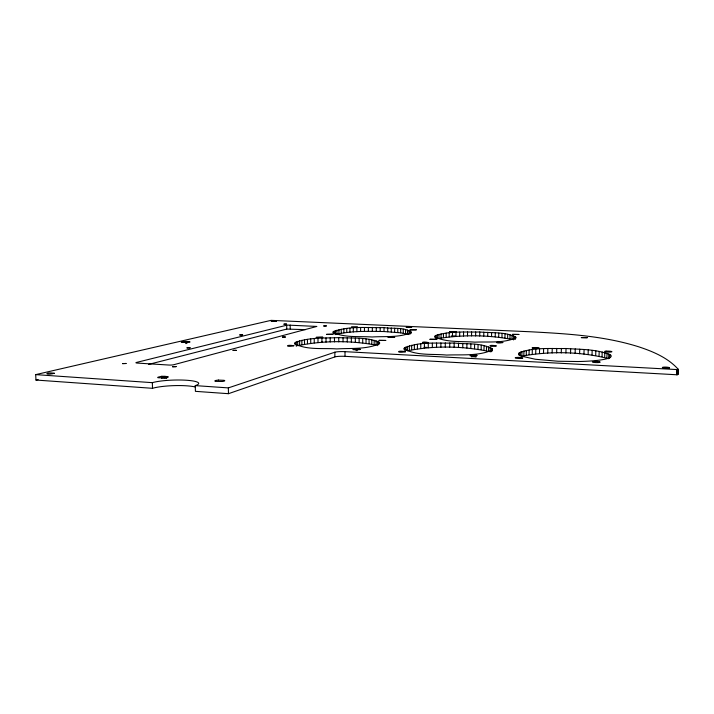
<?xml version="1.0" encoding="UTF-8"?>
<svg xmlns="http://www.w3.org/2000/svg" width="714" height="714" viewBox="0 0 714 714"><rect width="100%" height="100%" fill="white"/><g stroke="black" fill="none" stroke-linecap="round" stroke-linejoin="round"><path stroke-width="1.07" d="M409.051 330.528L409.033 334.563L400.661 332.84L384.007 331.537L384.007 327.592C367.219 328.056 348.655 325.468 333.001 332.01L333.054 332.51C344.978 337.936 359.231 336.124 372.11 336.981C385.024 336.133 399.278 337.892 411.273 332.501C404.793 326.726 392.513 329.038 384.007 327.592M387.711 331.707L387.72 327.762M391.272 331.93L391.272 327.976M394.637 332.188L394.646 328.235M397.778 332.501L397.787 328.529M400.661 332.84L400.67 328.868M403.258 333.224L403.267 329.243M404.24 349.958L404.249 348.129C419.457 341.096 437.727 343.648 454.166 342.997C466.59 344.541 481.843 342.202 492.473 349.342L492.258 349.985C478.246 356.357 461.699 354.412 446.571 355.063C432.702 353.689 416.378 356.018 404.133 348.762L404.249 348.129M404.829 350.235L404.838 347.504M405.534 333.643L405.552 329.645M405.882 350.52L405.9 346.897M407.399 346.317L407.391 350.833C433.942 345.514 462.029 345.951 488.537 351.368L488.599 346.852M407.471 334.09L407.48 330.073M409.318 350.262L409.336 345.772M410.211 334.036L410.22 331.01M410.987 333.527L410.996 331.501M411.648 349.735L411.666 345.255M414.352 349.244L414.379 344.782M417.404 348.807L417.431 344.353M420.76 348.414L420.787 343.978M424.393 348.075L424.419 343.648M428.257 347.798L428.284 343.38M432.318 347.575L432.354 343.166M435.21 337.883L435.228 335.785C449.329 330.734 464.993 332.322 479.763 331.983C491.607 333.268 505.405 331.394 515.963 337.365L515.856 337.901C503.236 343.407 488.394 341.551 474.828 342.158C461.655 341.051 446.857 342.827 434.817 336.847L435.228 335.785M436.058 338.4L436.084 335.277M436.54 347.415L436.566 343.006M437.316 338.936L437.352 334.786M439.021 334.322L438.985 338.463C463.038 334.643 488.028 334.893 511.965 339.418L512.036 335.259M440.868 347.316L440.904 342.916M441.038 338.008L441.073 333.884M443.439 337.597L443.474 333.483M445.268 347.281L445.313 342.881M446.161 337.222L446.196 333.126M449.177 336.892L449.213 332.804M449.704 347.307L449.749 342.907M452.453 336.606L452.498 332.528M454.122 347.406L454.166 342.997M455.96 336.374L456.005 332.296M458.486 347.557L458.531 343.148M459.664 336.187L459.709 332.117M462.752 347.772L462.806 343.363M463.52 336.053L463.564 331.983M466.876 348.048L466.929 343.63M467.491 335.973L467.536 331.912M470.821 348.378L470.874 343.952M471.535 335.937L471.588 331.885M471.561 356.92L471.579 355.019C487.448 355.349 464.011 356.973 471.579 355.019M472.454 356.884L472.481 354.974M473.418 356.875L473.444 354.974M474.373 356.911L474.399 355.001M474.542 348.762L474.596 344.327M475.265 356.973L475.283 355.072M475.622 335.964L475.676 331.903M476.024 357.071L476.051 355.161M478.005 349.2L478.059 344.746M479.71 336.044L479.763 331.983M481.165 349.681L481.227 345.219M483.753 336.178L483.806 332.108M483.994 350.208L484.065 345.728M486.466 350.77L486.529 346.272M487.707 336.365L487.769 332.296M490.188 351.984L490.25 347.45M491.544 336.597L491.616 332.519M491.411 351.716L491.464 348.075M491.973 351.279L492.017 348.539M492.178 350.538L492.205 348.709M495.23 336.883L495.293 332.795M498.711 337.204L498.783 333.117M501.96 337.579L502.031 333.474M504.941 337.99L505.012 333.875M507.627 338.436L507.699 334.304M509.974 338.909L510.046 334.768M513.571 339.935L513.643 335.767M514.785 339.436L514.848 336.285M515.383 338.784L515.428 336.687M515.588 338.927L515.624 336.821M519.248 355.536L519.301 352.716C534.027 347.12 550.53 348.825 566.024 348.503C580.732 349.503 596.235 349.057 610.095 354.653A46.339 6.497 1.4 0 1 578.063 361.525L558.018 361.239L535.339 359.258L521.3 356.116L518.989 354.733L518.596 354.046L519.301 352.716M520.319 355.831L520.39 352.091M521.943 351.493L521.845 356.152C550.298 350.985 580.607 351.458 608.649 358.696L608.801 353.974M523.844 355.581L523.933 350.94M526.254 355.054L526.352 350.431M529.056 354.581L529.154 349.967M532.225 354.162L532.323 349.565M535.705 353.796L535.803 349.208M539.481 353.492L539.588 348.914M543.506 353.252L543.613 348.682M547.736 353.082L547.843 348.521M552.136 352.975L552.243 348.414M556.661 352.939L556.768 348.378M561.266 352.966L561.382 348.405M565.907 353.064L566.024 348.503M570.54 353.234L570.664 348.664M575.118 353.466L575.243 348.896M579.607 353.76L579.732 349.182M583.945 354.117L584.079 349.53M588.104 354.528L588.238 349.931M592.031 355.001L592.165 350.387M595.69 355.518L595.833 350.895M599.046 356.09L599.189 351.44M602.045 356.697L602.197 352.029M604.669 357.33L604.82 352.654M606.882 358L607.025 353.296M609.64 358.267L609.765 354.474M195.261 385.614L195.413 391.343L228.471 393.691L335.321 356.759A8.282 1.214 -0.3 0 1 345.023 356.34L676.702 374.761L676.926 369.566L344.996 351.663A8.282 1.178 -0.3 0 0 335.294 352.064L228.346 387.898L195.261 385.614A25.249 4.15 -1.9 0 0 186.765 380.267A25.249 4.15 -1.9 0 0 152.341 382.659L35.7 374.627L35.968 380.044L152.519 388.309A25.222 4.275 -2 0 1 194.993 386.917M676.756 374.716L677.122 369.504C677.488 369.45 677.907 369.495 678.246 369.299C667.885 357.776 653.185 351.583 638.709 346.808C603.776 335.812 566.791 333.715 530.448 331.769L271.097 320.354L35.7 374.627M676.899 374.698L677.515 369.468M677.291 374.663L677.613 369.459M677.399 374.645L677.791 369.441M677.488 374.636L677.925 369.415M677.648 374.618L678.104 369.37M677.943 374.529L678.246 369.299L677.764 374.591M295.239 342.488L294.561 343.675C306.993 350.369 322.996 347.879 336.821 348.932C350.967 348.013 366.505 349.664 379.616 343.63L379.58 342.452C367.014 336.803 352.252 338.436 338.748 337.624C324.281 338.284 308.948 337.222 295.239 342.488L295.266 344.692M376.135 340.783L376.144 345.121C350.431 340.417 323.38 340.444 297.765 345.719L297.711 341.354M384.007 331.537C367.808 331.287 351.243 330.725 335.401 334.58L335.375 330.546M148.548 364.426L286.742 329.092L305.521 329.636M286.689 325.218L136.499 362.435A3.508 0.5 -1.9 0 0 137.481 363.096L168.834 365.041A3.525 0.518 -1.7 0 0 173.698 364.738L316.855 326.441L287.572 325.093L286.689 325.218L286.742 329.092M35.968 380.044L38.128 379.527M322.549 341.694L321.478 341.881M161.748 376.314C145.924 379.357 182.632 376.93 161.748 376.314L161.81 378.5M455.086 335.937L451.275 335.955M356.161 348.834C344.005 350.342 370.432 349.735 356.161 348.834L356.17 350.672M426.66 347.352L424.062 347.361M185.702 341.417C170.396 342.97 200.795 342.372 185.702 341.417L185.765 343.604M152.341 382.659L152.519 388.309M166.549 376.394L166.621 378.581M165.541 376.296L165.603 378.474M164.345 376.251L164.416 378.429M163.051 376.26L163.122 378.438M186.738 341.408L186.8 343.604M228.346 387.898L228.471 393.691M296.256 341.908L296.31 346.299M290.179 325.048L290.232 328.913M307.439 339.391L307.484 343.693M304.476 339.828L304.53 344.148M301.852 340.301L301.897 344.639M299.585 340.81L299.639 345.165M317.98 338.338L318.016 342.613M314.222 338.641L314.267 342.925M310.697 338.989L310.742 343.282M330.198 337.74L330.234 341.997M326.003 337.883L326.039 342.149M321.916 338.088L321.952 342.354M343.853 328.877L343.871 332.858M343.023 337.651L343.05 341.899M341.23 329.243L341.256 333.242M338.927 329.654L338.945 333.661M338.748 337.624L338.775 341.872M336.963 330.082L336.99 334.107M334.848 352.172L334.884 356.875M334.464 337.651L334.491 341.908M334.17 331.019L334.188 334.054M333.376 331.51L333.384 333.545M355.331 338.07L355.349 342.336M353.314 327.976L353.332 331.93M351.35 337.874L351.368 342.131M349.922 328.235L349.94 332.197M347.236 337.74L347.263 341.988M346.763 328.538L346.781 332.51M344.996 351.663L345.023 356.34M366.032 338.971L366.05 343.255M364.452 327.476L364.461 331.412M362.712 338.623L362.721 342.898M360.615 327.601L360.624 331.537M359.133 338.32L359.142 342.595M357.089 348.834L357.098 350.663M356.884 327.762L356.902 331.715M380.178 327.476L380.178 331.412M378.866 341.872L378.866 344.059M377.715 341.319L377.715 345.674M376.269 327.405L376.269 331.332M374.154 340.275L374.163 344.603M372.315 327.378L372.324 331.314M371.789 339.802L371.798 344.112M369.076 339.364L369.084 343.666M368.37 327.405L368.37 331.341M54.335 373.27C45.16 375.921 43.697 371.771 54.335 373.27M332.894 334.259L326.503 334.384L332.894 334.259M326.343 325.923L323.737 325.968L326.343 325.923M322.773 337.231L316.231 337.365L322.773 337.231M587.22 337.695L581.348 337.615L587.22 337.695M293.838 345.737C285.698 347.691 285.047 344.157 293.838 345.737M285.368 337.026L282.512 337.079L285.368 337.026M276.497 321.246L271.311 321.336L276.497 321.246M176.126 366.621L172.556 366.737L176.126 366.621M236.236 350.342L233.059 350.413L236.236 350.342M286.564 324.111L283.967 324.147L286.564 324.111M126.048 363.48L122.513 363.604L126.048 363.48M518.873 334.473L512.456 334.393L518.873 334.473M502.826 342.577C494.615 344.139 494.57 340.801 502.826 342.577M496.185 345.924C487.76 347.575 487.769 344.05 496.185 345.924M242.635 334.893L239.797 334.937L242.635 334.893M190.102 347.789L186.997 347.897L190.102 347.789M456.112 331.617L449.847 331.537L456.112 331.617M436.602 339.373L429.971 339.293L436.602 339.373M428.552 342.577C420.109 344.148 420.582 340.783 428.552 342.577M405.454 351.761C395.913 353.564 396.627 349.789 405.454 351.761M416.262 329.806L410.139 329.823L416.262 329.806M411.639 327.378L406.257 327.315L411.639 327.378M394.646 337.347L388.121 337.267L394.646 337.347M385.738 340.462L379.063 340.373L385.738 340.462M357.491 327.128L351.466 327.155L357.491 327.128M669.286 367.951L668.848 368.058A3.57 0.518 2.3 0 1 664.413 368.049A3.57 0.518 2.3 0 1 662.512 367.362A3.57 0.518 2.3 0 1 666.287 367.13L667.197 367.201A3.57 0.518 2.3 0 1 669.286 367.951M521.773 358.348L521.015 358.428A3.784 0.544 1.1 0 1 515.794 358.151A3.784 0.544 1.1 0 1 517.034 357.419L517.927 357.375A3.784 0.544 1.1 0 1 522.229 357.696A3.784 0.544 1.1 0 1 521.773 358.348M606.079 351.145L605.392 351.208A3.668 0.5 1.7 0 0 605.293 351.815A3.668 0.5 1.7 0 0 609.595 352.109L610.434 352.064A3.668 0.5 1.7 0 0 611.202 351.395A3.668 0.5 1.7 0 0 606.079 351.145M218.466 380.089L217.27 380.205A4.989 0.821 -1.5 0 0 215.512 381.374L222.366 381.481A4.989 0.821 -1.5 0 0 224.08 380.321L218.466 380.089M533.269 348.316L532.671 348.209A3.552 0.482 1.2 0 1 533.751 347.566A3.552 0.482 1.2 0 1 538.651 347.807L539.043 347.932A3.552 0.482 1.2 0 1 537.58 348.45A3.552 0.482 1.2 0 1 533.269 348.316M599.457 361.775L598.751 361.641A3.918 0.571 1.7 0 0 593.994 361.48A3.918 0.571 1.7 0 0 592.62 362.105L593.102 362.248A3.918 0.571 1.7 0 0 598.573 362.542A3.918 0.571 1.7 0 0 599.457 361.775"/></g></svg>
